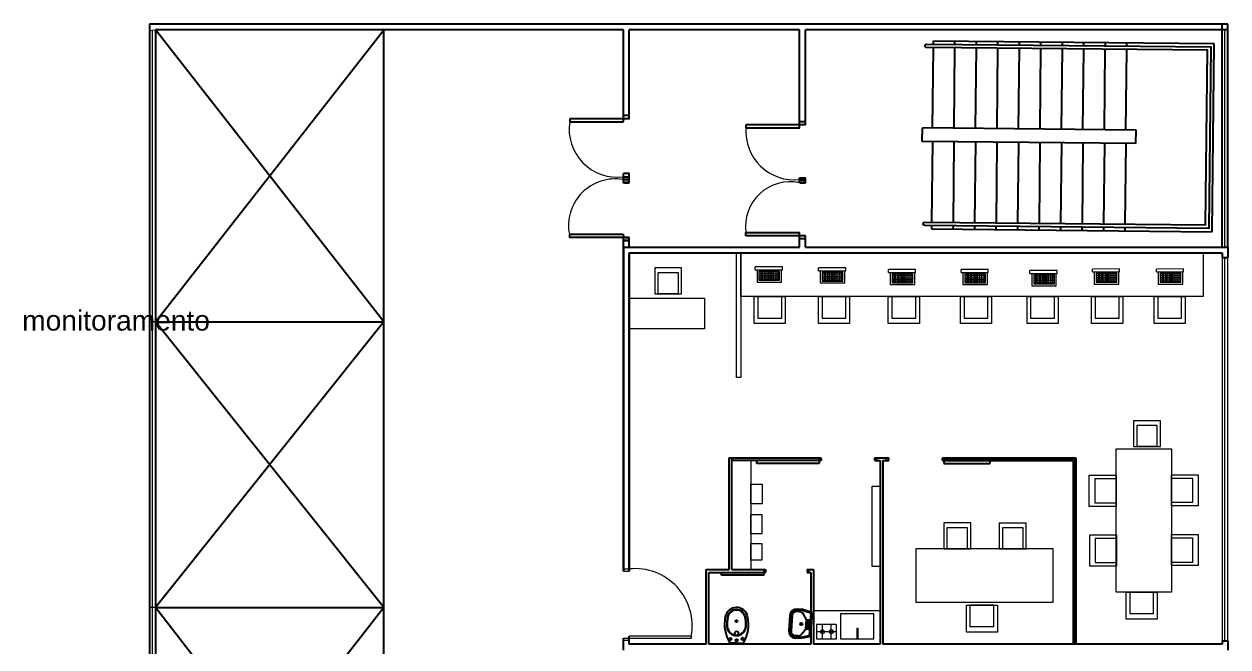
# Model space of a CAD drawing. Header units: metres. Extents: x 325024 to 7190115, y 7391967 to 10157759.
# Drawn here: x 326728.1 to 326746.02, y 7393263.52 to 7393272.79 of the extents above; entities that cross this region are included whole.
import ezdxf

# ---------------------------------------------------------------- set-up
doc = ezdxf.new("R2010")
doc.units = ezdxf.units.M
for name, color, linetype in [('Alvenaria', 6, 'Continuous'), ('Corrimão', 1, 'Continuous'), ('HIDRAULICA', 3, 'Continuous'), ('PECAS', 2, 'Continuous'), ('TEXTO', 2, 'Continuous')]:
    doc.layers.add(name, color=color, linetype=linetype)
for name, color, linetype, lineweight in [('ESQUADRIA', 2, 'Continuous', 15), ('linagrossa', 7, 'Continuous', 25), ('MÓVEIS', 7, 'Continuous', 13), ('PISO', 254, 'Continuous', 9), ('VIDRO', 4, 'Continuous', 15)]:
    doc.layers.add(name, color=color, linetype=linetype, lineweight=lineweight)
doc.styles.get("Standard").update_dxf_attribs({"font": 'arial.ttf'})

# ---------------------------------------------------------------- blocks, each defined once
blk = doc.blocks.new('new block.dwg vaso sanitario')
at = {"layer": 'PECAS', "color": 0}
for q in [(0, 95.742742), (0, -95.742742)]:
    blk.add_line((0, 0), q, dxfattribs=at)
for centre, radius in [((40.000002, 0), 17.500001), ((62.500003, 91.500003), 17.500001), ((325.000014, 0), 15.000001), ((62.500003, -91.500004), 17.500001)]:
    blk.add_circle(centre, radius, dxfattribs=at)
for centre, radius, start, end in [((7.500001, 95.742742), 7.5, 120.612911, 180), ((281.877309, -367.965429), 546.302538, 78.038978, 120.612911), ((257.500011, 0), 145.000006, 94.115245, 180), ((257.500011, 0), 145.000006, 180, 265.884755), ((257.500011, 0), 138.500006, 94.115245, 180), ((257.500011, 0), 138.500006, 180, 265.884755), ((145.000006, 0), 30.000001, 213.541951, 146.458049), ((282.97582, -354.084727), 500.00002, 77.754014, 94.115245), ((282.97582, -354.084727), 493.50002, 77.754014, 94.115245), ((359.829176, 0), 131.170844, 0, 77.754014), ((359.829176, 0), 131.170844, 282.245986, 0), ((359.829176, 0), 137.670844, 0, 77.754014), ((359.829176, 0), 137.670844, 282.245986, 0), ((359.829176, 0), 170.170846, 0, 78.038978), ((359.829176, 0), 170.170846, 281.961022, 0), ((7.500001, -95.742742), 7.5, 180, 239.387089), ((281.877309, 367.965428), 546.302538, 239.387089, 281.961022), ((282.97582, 354.084726), 500.00002, 265.884755, 282.245986), ((282.97582, 354.084726), 493.50002, 265.884755, 282.245986)]:
    blk.add_arc(centre, radius, start, end, dxfattribs=at)
blk = doc.blocks.new('Escada Emergência')
at = {"layer": 'Alvenaria'}
for p, q in [((-4.18, -0.05), (-4.18, 0)), ((-4.18, 0), (0, 0)), ((-3.86, -0.05), (-3.86, 0)), ((-3.54, -0.05), (-3.54, 0)), ((-3.22, -0.05), (-3.22, 0)), ((-2.9, -0.05), (-2.9, 0)), ((-2.58, -0.05), (-2.58, 0)), ((-2.26, -0.05), (-2.26, 0)), ((-1.94, -0.05), (-1.94, 0)), ((-1.62, -0.05), (-1.62, 0)), ((-1.3, -0.05), (-1.3, 0)), ((0, -2.8), (0, 0)), ((-4.18, -1.3), (-4.18, -0.1)), ((-3.86, -1.3), (-3.86, -0.1)), ((-3.54, -1.3), (-3.54, -0.1)), ((-3.22, -1.3), (-3.22, -0.1)), ((-2.9, -1.3), (-2.9, -0.1)), ((-2.58, -1.3), (-2.58, -0.1)), ((-2.26, -1.3), (-2.26, -0.1)), ((-1.94, -1.3), (-1.94, -0.1)), ((-1.62, -1.3), (-1.62, -0.1)), ((-1.3, -1.3), (-1.3, -0.1)), ((-1.15, -1.3), (-4.33, -1.3)), ((-4.33, -1.5), (-4.33, -1.3)), ((-1.15, -1.5), (-1.15, -1.3)), ((-1.15, -1.5), (-4.33, -1.5)), ((-4.18, -1.5), (-4.18, -2.7)), ((-3.86, -1.5), (-3.86, -2.7)), ((-3.54, -1.5), (-3.54, -2.7)), ((-3.22, -1.5), (-3.22, -2.7)), ((-2.9, -1.5), (-2.9, -2.7)), ((-2.58, -1.5), (-2.58, -2.7)), ((-2.26, -1.5), (-2.26, -2.7)), ((-1.94, -1.5), (-1.94, -2.7)), ((-1.62, -1.5), (-1.62, -2.7)), ((-1.3, -1.5), (-1.3, -2.7)), ((-4.18, -2.75), (-4.18, -2.8)), ((-4.18, -2.8), (0, -2.8)), ((-3.86, -2.75), (-3.86, -2.8)), ((-3.54, -2.75), (-3.54, -2.8)), ((-3.22, -2.75), (-3.22, -2.8)), ((-2.9, -2.75), (-2.9, -2.8)), ((-2.58, -2.75), (-2.58, -2.8)), ((-2.26, -2.75), (-2.26, -2.8)), ((-1.94, -2.75), (-1.94, -2.8)), ((-1.62, -2.75), (-1.62, -2.8)), ((-1.3, -2.75), (-1.3, -2.8))]:
    blk.add_line(p, q, dxfattribs=at)
at = {"layer": 'Corrimão'}
blk.add_lwpolyline([(-4.28, -0.05), (-0.05, -0.05), (-0.05, -2.75), (-4.28, -2.75, -1), (-4.28, -2.7), (-0.1, -2.7), (-0.1, -0.1), (-4.28, -0.1, -1)], format="xyb", close=True, dxfattribs=at)
blk = doc.blocks.new('pia de banheiro')
at = {"layer": 'HIDRAULICA', "color": 0}
for p, q in [((-1167.941, -47.098), (-1167.741, -47.048)), ((-1167.941, -47.598), (-1167.941, -47.098)), ((-1167.921, -47.113), (-1167.736, -47.067)), ((-1167.921, -47.582), (-1167.921, -47.113)), ((-1167.841, -47.248), (-1167.767, -47.141)), ((-1167.741, -47.048), (-1167.632, -47.048)), ((-1167.741, -47.068), (-1167.632, -47.068)), ((-1167.685, -47.098), (-1167.632, -47.098)), ((-1167.541, -47.506), (-1167.541, -47.189)), ((-1167.511, -47.506), (-1167.511, -47.189)), ((-1167.491, -47.506), (-1167.491, -47.189)), ((-1167.921, -47.248), (-1167.841, -47.248)), ((-1167.841, -47.448), (-1167.921, -47.448)), ((-1167.841, -47.248), (-1167.841, -47.448)), ((-1167.841, -47.448), (-1167.771, -47.553)), ((-1167.941, -47.598), (-1167.741, -47.648)), ((-1167.921, -47.582), (-1167.736, -47.628)), ((-1167.741, -47.628), (-1167.632, -47.628)), ((-1167.741, -47.648), (-1167.632, -47.648)), ((-1167.687, -47.598), (-1167.632, -47.598))]:
    blk.add_line(p, q, dxfattribs=at)
for centre, radius in [((-1167.881, -47.348), 0.0195), ((-1167.881, -47.298), 0.0183), ((-1167.881, -47.398), 0.0182), ((-1167.741, -47.348), 0.0234)]:
    blk.add_circle(centre, radius, dxfattribs=at)
for centre, radius, start, end in [((-1167.685, -47.198), 0.1, 90, 145.2405), ((-1167.632, -47.189), 0.141, 0, 90), ((-1167.632, -47.189), 0.121, 0, 90), ((-1167.632, -47.189), 0.0914, 0, 90), ((-1167.687, -47.498), 0.1, 213.7272, 270), ((-1167.632, -47.506), 0.0914, 270, 0), ((-1167.632, -47.506), 0.121, 270, 0), ((-1167.632, -47.506), 0.141, 270, 0)]:
    blk.add_arc(centre, radius, start, end, dxfattribs=at)

msp = doc.modelspace()

# ---------------------------------------------------------------- linework, layer by layer
at = {"layer": 'ESQUADRIA'}
for centre, radius, start, end in [((326736.925, 7393271.223), 0.714, 171.3114, 277.6091), ((326739.564, 7393271.191), 0.723, 176.0067, 276.0447), ((326736.897, 7393269.788), 0.695, 80.314, 190.7655), ((326739.5, 7393269.776), 0.664, 77.7923, 188.0597), ((326737.194, 7393263.835), 0.848, 349.3824, 95.9696)]:
    msp.add_arc(centre, radius, start, end, dxfattribs=at)
at = {"layer": 'linagrossa'}
for p, q in [((326733.151, 7393272.787), (326729.964, 7393272.787)), ((326729.964, 7393272.787), (326729.964, 7393230.036)), ((326746.018, 7393272.787), (326733.151, 7393272.787)), ((326745.931, 7393269.469), (326745.931, 7393272.787)), ((326746.018, 7393269.469), (326746.018, 7393272.787)), ((326733.151, 7393272.699), (326730.052, 7393272.699)), ((326730.052, 7393272.699), (326730.052, 7393230.16)), ((326730.052, 7393268.357), (326733.45, 7393272.699)), ((326733.45, 7393268.357), (326730.052, 7393272.699)), ((326737.018, 7393272.699), (326733.151, 7393272.699)), ((326733.45, 7393259.74), (326733.45, 7393272.699)), ((326737.018, 7393271.331), (326737.018, 7393272.699)), ((326739.641, 7393272.699), (326737.106, 7393272.699)), ((326737.106, 7393271.377), (326737.106, 7393272.699)), ((326739.641, 7393271.241), (326739.641, 7393272.699)), ((326746.018, 7393272.699), (326739.728, 7393272.699)), ((326739.728, 7393271.287), (326739.728, 7393272.699)), ((326737.02, 7393271.377), (326736.22, 7393271.377)), ((326736.22, 7393271.377), (326736.22, 7393271.331)), ((326737.108, 7393271.425), (326737.02, 7393271.425)), ((326737.108, 7393271.377), (326737.02, 7393271.377)), ((326739.73, 7393271.334), (326739.643, 7393271.334)), ((326736.22, 7393271.331), (326737.02, 7393271.331)), ((326739.643, 7393271.287), (326738.843, 7393271.287)), ((326738.843, 7393271.287), (326738.843, 7393271.241)), ((326738.843, 7393271.241), (326739.643, 7393271.241)), ((326739.73, 7393271.287), (326739.643, 7393271.287)), ((326737.014, 7393270.474), (326737.102, 7393270.474)), ((326737.018, 7393270.516), (326737.018, 7393270.562)), ((326737.018, 7393270.427), (326737.018, 7393270.516)), ((326737.106, 7393270.473), (326737.018, 7393270.473)), ((326737.108, 7393270.562), (326737.02, 7393270.562)), ((326737.02, 7393270.516), (326737.108, 7393270.516)), ((326737.106, 7393270.427), (326737.106, 7393270.562)), ((326739.641, 7393270.471), (326739.641, 7393270.498)), ((326739.641, 7393270.426), (326739.641, 7393270.471)), ((326739.642, 7393270.498), (326739.73, 7393270.498)), ((326739.73, 7393270.453), (326739.642, 7393270.453)), ((326739.73, 7393270.471), (326739.643, 7393270.471)), ((326739.728, 7393270.426), (326739.728, 7393270.498)), ((326737.102, 7393270.428), (326737.014, 7393270.428)), ((326737.018, 7393270.427), (326737.106, 7393270.427)), ((326739.643, 7393270.426), (326739.73, 7393270.426)), ((326736.214, 7393269.659), (326737.014, 7393269.659)), ((326736.214, 7393269.659), (326736.214, 7393269.613)), ((326737.014, 7393269.613), (326736.214, 7393269.613)), ((326737.014, 7393269.659), (326737.018, 7393269.613)), ((326737.102, 7393269.613), (326737.014, 7393269.613)), ((326737.102, 7393269.565), (326737.014, 7393269.565)), ((326737.018, 7393269.469), (326737.018, 7393269.613)), ((326737.018, 7393269.612), (326737.106, 7393269.612)), ((326737.018, 7393269.564), (326737.106, 7393269.564)), ((326737.106, 7393269.469), (326737.106, 7393269.612)), ((326738.842, 7393269.683), (326739.642, 7393269.683)), ((326738.842, 7393269.638), (326738.842, 7393269.683)), ((326739.642, 7393269.638), (326738.842, 7393269.638)), ((326739.641, 7393269.469), (326739.641, 7393269.683)), ((326739.73, 7393269.638), (326739.642, 7393269.638)), ((326739.73, 7393269.59), (326739.642, 7393269.59)), ((326739.728, 7393269.469), (326739.728, 7393269.638)), ((326737.018, 7393269.469), (326739.641, 7393269.469)), ((326737.018, 7393264.643), (326737.018, 7393269.469)), ((326737.018, 7393269.469), (326737.018, 7393264.643)), ((326737.106, 7393269.382), (326745.931, 7393269.382)), ((326737.106, 7393264.643), (326737.106, 7393269.382)), ((326737.106, 7393269.382), (326737.106, 7393264.643)), ((326739.728, 7393269.469), (326746.018, 7393269.469)), ((326745.931, 7393269.382), (326745.931, 7393269.315)), ((326746.018, 7393269.469), (326746.018, 7393269.315)), ((326745.931, 7393269.315), (326746.018, 7393269.315)), ((326730.052, 7393268.357), (326733.45, 7393268.357)), ((326733.45, 7393268.357), (326730.052, 7393264.104)), ((326733.45, 7393264.104), (326730.052, 7393268.357)), ((326738.592, 7393264.669), (326738.592, 7393266.333)), ((326738.592, 7393266.333), (326739.961, 7393266.333)), ((326738.633, 7393264.669), (326738.633, 7393266.333)), ((326739.935, 7393266.292), (326739.935, 7393266.333)), ((326739.961, 7393266.313), (326739.961, 7393266.333)), ((326740.761, 7393266.333), (326740.88, 7393266.333)), ((326740.761, 7393266.292), (326740.761, 7393266.333)), ((326740.792, 7393266.292), (326740.792, 7393266.333)), ((326740.88, 7393266.333), (326740.968, 7393266.333)), ((326740.934, 7393266.292), (326740.934, 7393266.333)), ((326740.968, 7393266.292), (326740.968, 7393266.333)), ((326741.768, 7393266.333), (326743.754, 7393266.333)), ((326741.768, 7393266.292), (326741.768, 7393266.333)), ((326741.791, 7393266.333), (326741.791, 7393266.292)), ((326743.754, 7393266.333), (326743.754, 7393263.557)), ((326739.961, 7393266.292), (326738.633, 7393266.292)), ((326739.003, 7393266.246), (326739.003, 7393266.292)), ((326739.935, 7393266.246), (326739.003, 7393266.246)), ((326739.935, 7393266.292), (326739.935, 7393266.246)), ((326739.961, 7393266.313), (326739.961, 7393266.292)), ((326740.761, 7393266.292), (326740.839, 7393266.292)), ((326740.839, 7393266.292), (326740.839, 7393263.557)), ((326740.88, 7393266.292), (326740.88, 7393263.557)), ((326740.88, 7393266.292), (326740.968, 7393266.292)), ((326741.768, 7393266.313), (326741.768, 7393266.313)), ((326741.768, 7393266.313), (326741.768, 7393266.292)), ((326741.768, 7393266.292), (326743.713, 7393266.292)), ((326741.791, 7393266.292), (326741.791, 7393266.25)), ((326741.791, 7393266.25), (326742.372, 7393266.25)), ((326742.372, 7393266.25), (326742.48, 7393266.25)), ((326742.48, 7393266.25), (326742.48, 7393266.292)), ((326743.713, 7393266.292), (326743.713, 7393263.557)), ((326738.251, 7393263.557), (326738.251, 7393264.669)), ((326738.251, 7393264.669), (326738.592, 7393264.669)), ((326738.292, 7393263.557), (326738.292, 7393264.628)), ((326738.292, 7393264.628), (326738.954, 7393264.628)), ((326738.479, 7393264.588), (326738.479, 7393264.628)), ((326739.111, 7393264.588), (326738.479, 7393264.588)), ((326738.633, 7393264.669), (326738.954, 7393264.669)), ((326738.954, 7393264.669), (326739.134, 7393264.669)), ((326738.954, 7393264.628), (326739.136, 7393264.628)), ((326739.111, 7393264.669), (326739.111, 7393264.628)), ((326739.111, 7393264.628), (326739.111, 7393264.588)), ((326739.134, 7393264.628), (326739.134, 7393264.669)), ((326739.134, 7393264.669), (326739.134, 7393264.628)), ((326739.754, 7393264.669), (326739.851, 7393264.669)), ((326739.754, 7393264.669), (326739.754, 7393264.628)), ((326739.754, 7393264.628), (326739.81, 7393264.628)), ((326739.775, 7393264.669), (326739.775, 7393264.628)), ((326739.81, 7393264.628), (326739.81, 7393263.557)), ((326739.851, 7393264.669), (326739.851, 7393263.557)), ((326730.052, 7393264.104), (326733.45, 7393264.104)), ((326733.45, 7393264.104), (326730.052, 7393259.74)), ((326733.45, 7393259.74), (326730.052, 7393264.104)), ((326730.052, 7393264.104), (326730.052, 7393238.891)), ((326737.018, 7393263.469), (326737.018, 7393263.649)), ((326737.106, 7393263.557), (326737.106, 7393263.678)), ((326738.251, 7393263.557), (326737.106, 7393263.557)), ((326739.81, 7393263.557), (326738.292, 7393263.557)), ((326740.839, 7393263.557), (326739.851, 7393263.557)), ((326743.713, 7393263.557), (326740.88, 7393263.557)), ((326745.931, 7393263.557), (326743.754, 7393263.557)), ((326745.931, 7393263.609), (326746.018, 7393263.609)), ((326745.931, 7393263.609), (326745.931, 7393263.557)), ((326746.018, 7393263.609), (326746.018, 7393263.469))]:
    msp.add_line(p, q, dxfattribs=at)
at = {"layer": 'PISO'}
for p, q in [((326738.768, 7393268.731), (326738.768, 7393269.382)), ((326745.651, 7393269.382), (326745.651, 7393268.731)), ((326739.385, 7393269.174), (326738.98, 7393269.172)), ((326738.98, 7393269.128), (326738.98, 7393269.172)), ((326738.98, 7393269.128), (326739.385, 7393269.128)), ((326739.008, 7393269.128), (326739.008, 7393268.948)), ((326739.344, 7393269.104), (326739.037, 7393269.104)), ((326739.037, 7393269.104), (326739.037, 7393268.975)), ((326739.344, 7393269.076), (326739.037, 7393269.076)), ((326739.037, 7393269.051), (326739.344, 7393269.051)), ((326739.344, 7393269.02), (326739.037, 7393269.02)), ((326739.064, 7393269.104), (326739.064, 7393268.975)), ((326739.088, 7393268.975), (326739.088, 7393269.104)), ((326739.116, 7393269.104), (326739.116, 7393268.975)), ((326739.143, 7393268.975), (326739.143, 7393269.104)), ((326739.168, 7393269.104), (326739.168, 7393268.975)), ((326739.191, 7393268.975), (326739.191, 7393269.104)), ((326739.211, 7393268.975), (326739.211, 7393269.104)), ((326739.231, 7393268.975), (326739.231, 7393269.104)), ((326739.258, 7393268.975), (326739.258, 7393269.104)), ((326739.291, 7393268.975), (326739.291, 7393269.104)), ((326739.321, 7393268.975), (326739.321, 7393269.104)), ((326739.344, 7393268.975), (326739.344, 7393269.104)), ((326739.372, 7393268.948), (326739.372, 7393269.128)), ((326739.385, 7393269.128), (326739.385, 7393269.174)), ((326740.328, 7393269.16), (326739.923, 7393269.159)), ((326739.923, 7393269.114), (326739.923, 7393269.159)), ((326739.923, 7393269.114), (326740.328, 7393269.114)), ((326739.95, 7393269.114), (326739.95, 7393268.934)), ((326740.287, 7393269.09), (326739.98, 7393269.09)), ((326739.98, 7393269.09), (326739.98, 7393268.962)), ((326740.287, 7393269.063), (326739.98, 7393269.063)), ((326739.98, 7393269.037), (326740.287, 7393269.037)), ((326740.287, 7393269.006), (326739.98, 7393269.006)), ((326740.007, 7393269.09), (326740.007, 7393268.962)), ((326740.03, 7393268.962), (326740.03, 7393269.09)), ((326740.058, 7393269.09), (326740.058, 7393268.962)), ((326740.085, 7393268.962), (326740.085, 7393269.09)), ((326740.111, 7393269.09), (326740.111, 7393268.962)), ((326740.133, 7393268.962), (326740.133, 7393269.09)), ((326740.154, 7393268.962), (326740.154, 7393269.09)), ((326740.173, 7393268.962), (326740.173, 7393269.09)), ((326740.201, 7393268.962), (326740.201, 7393269.09)), ((326740.234, 7393268.962), (326740.234, 7393269.09)), ((326740.263, 7393268.962), (326740.263, 7393269.09)), ((326740.287, 7393268.962), (326740.287, 7393269.09)), ((326740.315, 7393268.934), (326740.315, 7393269.114)), ((326740.328, 7393269.114), (326740.328, 7393269.16)), ((326741.368, 7393269.136), (326740.963, 7393269.135)), ((326740.963, 7393269.09), (326740.963, 7393269.135)), ((326740.963, 7393269.09), (326741.368, 7393269.09)), ((326740.991, 7393269.09), (326740.991, 7393268.91)), ((326741.327, 7393269.066), (326741.02, 7393269.066)), ((326741.02, 7393269.066), (326741.02, 7393268.938)), ((326741.327, 7393269.039), (326741.02, 7393269.039)), ((326741.02, 7393269.013), (326741.327, 7393269.013)), ((326741.047, 7393269.066), (326741.047, 7393268.938)), ((326741.071, 7393268.938), (326741.071, 7393269.066)), ((326741.099, 7393269.066), (326741.099, 7393268.938)), ((326741.126, 7393268.938), (326741.126, 7393269.066)), ((326741.151, 7393269.066), (326741.151, 7393268.938)), ((326741.174, 7393268.938), (326741.174, 7393269.066)), ((326741.194, 7393268.938), (326741.194, 7393269.066)), ((326741.214, 7393268.938), (326741.214, 7393269.066)), ((326741.242, 7393268.938), (326741.242, 7393269.066)), ((326741.274, 7393268.938), (326741.274, 7393269.066)), ((326741.304, 7393268.938), (326741.304, 7393269.066)), ((326741.327, 7393268.938), (326741.327, 7393269.066)), ((326741.355, 7393268.91), (326741.355, 7393269.09)), ((326741.368, 7393269.09), (326741.368, 7393269.136)), ((326742.451, 7393269.136), (326742.046, 7393269.135)), ((326742.046, 7393269.09), (326742.046, 7393269.135)), ((326742.046, 7393269.09), (326742.451, 7393269.09)), ((326742.074, 7393269.09), (326742.074, 7393268.91)), ((326742.41, 7393269.066), (326742.103, 7393269.066)), ((326742.103, 7393269.066), (326742.103, 7393268.938)), ((326742.41, 7393269.039), (326742.103, 7393269.039)), ((326742.103, 7393269.013), (326742.41, 7393269.013)), ((326742.13, 7393269.066), (326742.13, 7393268.938)), ((326742.154, 7393268.938), (326742.154, 7393269.066)), ((326742.181, 7393269.066), (326742.181, 7393268.938)), ((326742.208, 7393268.938), (326742.208, 7393269.066)), ((326742.234, 7393269.066), (326742.234, 7393268.938)), ((326742.257, 7393268.938), (326742.257, 7393269.066)), ((326742.277, 7393268.938), (326742.277, 7393269.066)), ((326742.297, 7393268.938), (326742.297, 7393269.066)), ((326742.324, 7393268.938), (326742.324, 7393269.066)), ((326742.357, 7393268.938), (326742.357, 7393269.066)), ((326742.387, 7393268.938), (326742.387, 7393269.066)), ((326742.41, 7393268.938), (326742.41, 7393269.066)), ((326742.438, 7393268.91), (326742.438, 7393269.09)), ((326742.451, 7393269.09), (326742.451, 7393269.136)), ((326743.475, 7393269.12), (326743.07, 7393269.118)), ((326743.07, 7393269.074), (326743.07, 7393269.118)), ((326743.07, 7393269.074), (326743.475, 7393269.074)), ((326743.098, 7393269.074), (326743.098, 7393268.893)), ((326743.435, 7393269.05), (326743.127, 7393269.05)), ((326743.127, 7393269.05), (326743.127, 7393268.921)), ((326743.435, 7393269.022), (326743.127, 7393269.022)), ((326743.155, 7393269.05), (326743.155, 7393268.921)), ((326743.178, 7393268.921), (326743.178, 7393269.05)), ((326743.206, 7393269.05), (326743.206, 7393268.921)), ((326743.233, 7393268.921), (326743.233, 7393269.05)), ((326743.258, 7393269.05), (326743.258, 7393268.921)), ((326743.281, 7393268.921), (326743.281, 7393269.05)), ((326743.301, 7393268.921), (326743.301, 7393269.05)), ((326743.321, 7393268.921), (326743.321, 7393269.05)), ((326743.349, 7393268.921), (326743.349, 7393269.05)), ((326743.382, 7393268.921), (326743.382, 7393269.05)), ((326743.411, 7393268.921), (326743.411, 7393269.05)), ((326743.435, 7393268.921), (326743.435, 7393269.05)), ((326743.462, 7393268.893), (326743.462, 7393269.074)), ((326743.475, 7393269.074), (326743.475, 7393269.12)), ((326744.406, 7393269.144), (326744.001, 7393269.142)), ((326744.001, 7393269.098), (326744.001, 7393269.142)), ((326744.001, 7393269.098), (326744.406, 7393269.098)), ((326744.029, 7393269.098), (326744.029, 7393268.917)), ((326744.365, 7393269.074), (326744.058, 7393269.074)), ((326744.058, 7393269.074), (326744.058, 7393268.945)), ((326744.365, 7393269.046), (326744.058, 7393269.046)), ((326744.058, 7393269.021), (326744.365, 7393269.021)), ((326744.085, 7393269.074), (326744.085, 7393268.945)), ((326744.109, 7393268.945), (326744.109, 7393269.074)), ((326744.136, 7393269.074), (326744.136, 7393268.945)), ((326744.163, 7393268.945), (326744.163, 7393269.074)), ((326744.189, 7393269.074), (326744.189, 7393268.945)), ((326744.212, 7393268.945), (326744.212, 7393269.074)), ((326744.232, 7393268.945), (326744.232, 7393269.074)), ((326744.252, 7393268.945), (326744.252, 7393269.074)), ((326744.279, 7393268.945), (326744.279, 7393269.074)), ((326744.312, 7393268.945), (326744.312, 7393269.074)), ((326744.341, 7393268.945), (326744.341, 7393269.074)), ((326744.365, 7393268.945), (326744.365, 7393269.074)), ((326744.393, 7393268.917), (326744.393, 7393269.098)), ((326744.406, 7393269.098), (326744.406, 7393269.144)), ((326745.358, 7393269.144), (326744.953, 7393269.142)), ((326744.953, 7393269.098), (326744.953, 7393269.142)), ((326744.953, 7393269.098), (326745.358, 7393269.098)), ((326744.98, 7393269.098), (326744.98, 7393268.917)), ((326745.317, 7393269.074), (326745.01, 7393269.074)), ((326745.01, 7393269.074), (326745.01, 7393268.945)), ((326745.317, 7393269.046), (326745.01, 7393269.046)), ((326745.01, 7393269.021), (326745.317, 7393269.021)), ((326745.037, 7393269.074), (326745.037, 7393268.945)), ((326745.061, 7393268.945), (326745.061, 7393269.074)), ((326745.088, 7393269.074), (326745.088, 7393268.945)), ((326745.115, 7393268.945), (326745.115, 7393269.074)), ((326745.141, 7393269.074), (326745.141, 7393268.945)), ((326745.163, 7393268.945), (326745.163, 7393269.074)), ((326745.184, 7393268.945), (326745.184, 7393269.074)), ((326745.203, 7393268.945), (326745.203, 7393269.074)), ((326745.231, 7393268.945), (326745.231, 7393269.074)), ((326745.264, 7393268.945), (326745.264, 7393269.074)), ((326745.293, 7393268.945), (326745.293, 7393269.074)), ((326745.317, 7393268.945), (326745.317, 7393269.074)), ((326745.345, 7393268.917), (326745.345, 7393269.098)), ((326745.358, 7393269.098), (326745.358, 7393269.144)), ((326739.008, 7393268.948), (326739.372, 7393268.948)), ((326739.037, 7393268.997), (326739.344, 7393268.997)), ((326739.037, 7393268.975), (326739.344, 7393268.975)), ((326739.95, 7393268.934), (326740.315, 7393268.934)), ((326739.98, 7393268.983), (326740.287, 7393268.983)), ((326739.98, 7393268.962), (326740.287, 7393268.962)), ((326740.991, 7393268.91), (326741.355, 7393268.91)), ((326741.327, 7393268.982), (326741.02, 7393268.982)), ((326741.02, 7393268.959), (326741.327, 7393268.959)), ((326741.02, 7393268.938), (326741.327, 7393268.938)), ((326742.074, 7393268.91), (326742.438, 7393268.91)), ((326742.41, 7393268.982), (326742.103, 7393268.982)), ((326742.103, 7393268.959), (326742.41, 7393268.959)), ((326742.103, 7393268.938), (326742.41, 7393268.938)), ((326743.098, 7393268.893), (326743.462, 7393268.893)), ((326743.127, 7393268.997), (326743.435, 7393268.997)), ((326743.435, 7393268.965), (326743.127, 7393268.965)), ((326743.127, 7393268.943), (326743.435, 7393268.943)), ((326743.127, 7393268.921), (326743.435, 7393268.921)), ((326744.029, 7393268.917), (326744.393, 7393268.917)), ((326744.365, 7393268.989), (326744.058, 7393268.989)), ((326744.058, 7393268.967), (326744.365, 7393268.967)), ((326744.058, 7393268.945), (326744.365, 7393268.945)), ((326744.98, 7393268.917), (326745.345, 7393268.917)), ((326745.317, 7393268.989), (326745.01, 7393268.989)), ((326745.01, 7393268.967), (326745.317, 7393268.967)), ((326745.01, 7393268.945), (326745.317, 7393268.945)), ((326745.651, 7393268.731), (326738.768, 7393268.731)), ((326737.018, 7393264.678), (326737.106, 7393264.678)), ((326737.018, 7393264.643), (326737.106, 7393264.643)), ((326739.851, 7393264.061), (326740.839, 7393264.061)), ((326740.745, 7393264.008), (326740.249, 7393264.008)), ((326740.249, 7393264.008), (326740.249, 7393263.64)), ((326740.748, 7393263.64), (326740.748, 7393264.008)), ((326740.184, 7393263.85), (326739.893, 7393263.85)), ((326739.893, 7393263.85), (326739.893, 7393263.64)), ((326739.984, 7393263.64), (326739.984, 7393263.85)), ((326740.113, 7393263.64), (326740.113, 7393263.85)), ((326740.189, 7393263.64), (326740.189, 7393263.85)), ((326737.018, 7393263.649), (326737.106, 7393263.649)), ((326738.033, 7393263.678), (326737.106, 7393263.678)), ((326737.106, 7393263.649), (326738.033, 7393263.649)), ((326738.033, 7393263.649), (326738.033, 7393263.678)), ((326740.189, 7393263.745), (326739.893, 7393263.745)), ((326739.893, 7393263.64), (326740.189, 7393263.64)), ((326740.249, 7393263.64), (326740.748, 7393263.64)), ((326740.499, 7393263.64), (326740.499, 7393263.799)), ((326740.499, 7393263.799), (326740.511, 7393263.799)), ((326740.511, 7393263.799), (326740.511, 7393263.64)), ((326737.018, 7393263.619), (326737.106, 7393263.619))]:
    msp.add_line(p, q, dxfattribs=at)
for points in [[(326737.885, 7393268.773), (326737.885, 7393269.159), (326737.486, 7393269.159), (326737.486, 7393268.773)], [(326737.538, 7393268.773), (326737.538, 7393269.09), (326737.834, 7393269.09), (326737.834, 7393268.773)], [(326738.224, 7393268.71), (326738.224, 7393268.25), (326737.106, 7393268.25), (326737.106, 7393268.71)], [(326739.429, 7393268.731), (326739.429, 7393268.329), (326738.966, 7393268.329), (326738.966, 7393268.731)], [(326739.019, 7393268.731), (326739.019, 7393268.412), (326739.375, 7393268.412), (326739.375, 7393268.731)], [(326740.387, 7393268.731), (326740.387, 7393268.329), (326739.923, 7393268.329), (326739.923, 7393268.731)], [(326739.977, 7393268.731), (326739.977, 7393268.412), (326740.332, 7393268.412), (326740.332, 7393268.731)], [(326741.425, 7393268.731), (326741.425, 7393268.329), (326740.962, 7393268.329), (326740.962, 7393268.731)], [(326741.016, 7393268.731), (326741.016, 7393268.412), (326741.371, 7393268.412), (326741.371, 7393268.731)], [(326742.501, 7393268.731), (326742.501, 7393268.329), (326742.037, 7393268.329), (326742.037, 7393268.731)], [(326742.091, 7393268.731), (326742.091, 7393268.412), (326742.446, 7393268.412), (326742.446, 7393268.731)], [(326743.491, 7393268.731), (326743.491, 7393268.329), (326743.028, 7393268.329), (326743.028, 7393268.731)], [(326743.081, 7393268.731), (326743.081, 7393268.412), (326743.437, 7393268.412), (326743.437, 7393268.731)], [(326744.452, 7393268.731), (326744.452, 7393268.329), (326743.989, 7393268.329), (326743.989, 7393268.731)], [(326744.042, 7393268.731), (326744.042, 7393268.412), (326744.398, 7393268.412), (326744.398, 7393268.731)], [(326745.383, 7393268.731), (326745.383, 7393268.329), (326744.92, 7393268.329), (326744.92, 7393268.731)], [(326744.974, 7393268.731), (326744.974, 7393268.412), (326745.329, 7393268.412), (326745.329, 7393268.731)], [(326745.013, 7393266.499), (326745.013, 7393266.884), (326744.614, 7393266.884), (326744.614, 7393266.499)], [(326744.665, 7393266.499), (326744.665, 7393266.816), (326744.962, 7393266.816), (326744.962, 7393266.499)], [(326744.354, 7393264.334), (326744.354, 7393266.465), (326745.176, 7393266.465), (326745.176, 7393264.334)], [(326738.633, 7393264.669), (326738.633, 7393266.292), (326738.914, 7393266.292), (326738.914, 7393264.669)], [(326744.355, 7393265.61), (326743.954, 7393265.61), (326743.954, 7393266.073), (326744.355, 7393266.073)], [(326744.355, 7393266.02), (326744.037, 7393266.02), (326744.037, 7393265.664), (326744.355, 7393265.664)], [(326745.176, 7393266.08), (326745.577, 7393266.08), (326745.577, 7393265.617), (326745.176, 7393265.617)], [(326745.176, 7393265.67), (326745.494, 7393265.67), (326745.494, 7393266.026), (326745.176, 7393266.026)], [(326738.914, 7393265.645), (326738.914, 7393265.939), (326739.082, 7393265.939), (326739.082, 7393265.645)], [(326740.721, 7393264.713), (326740.721, 7393265.91), (326740.839, 7393265.91), (326740.839, 7393264.713)], [(326738.914, 7393265.203), (326738.914, 7393265.491), (326739.08, 7393265.491), (326739.08, 7393265.203)], [(326742.189, 7393264.978), (326742.189, 7393265.363), (326741.79, 7393265.363), (326741.79, 7393264.978)], [(326741.841, 7393264.978), (326741.841, 7393265.295), (326742.138, 7393265.295), (326742.138, 7393264.978)], [(326743.014, 7393264.976), (326743.014, 7393265.361), (326742.615, 7393265.361), (326742.615, 7393264.976)], [(326742.667, 7393264.976), (326742.667, 7393265.293), (326742.963, 7393265.293), (326742.963, 7393264.976)], [(326744.361, 7393264.721), (326743.96, 7393264.721), (326743.96, 7393265.184), (326744.361, 7393265.184)], [(326744.361, 7393265.131), (326744.043, 7393265.131), (326744.043, 7393264.775), (326744.361, 7393264.775)], [(326745.176, 7393265.191), (326745.577, 7393265.191), (326745.577, 7393264.728), (326745.176, 7393264.728)], [(326745.176, 7393264.781), (326745.494, 7393264.781), (326745.494, 7393265.137), (326745.176, 7393265.137)], [(326738.914, 7393264.807), (326738.914, 7393265.058), (326739.078, 7393265.058), (326739.078, 7393264.807)], [(326743.416, 7393264.183), (326743.416, 7393264.976), (326741.372, 7393264.976), (326741.372, 7393264.183)], [(326744.965, 7393264.334), (326744.965, 7393263.933), (326744.502, 7393263.933), (326744.502, 7393264.334)], [(326744.556, 7393264.334), (326744.556, 7393264.016), (326744.911, 7393264.016), (326744.911, 7393264.334)], [(326742.588, 7393264.141), (326742.588, 7393263.74), (326742.124, 7393263.74), (326742.124, 7393264.141)], [(326742.178, 7393264.141), (326742.178, 7393263.823), (326742.533, 7393263.823), (326742.533, 7393264.141)]]:
    msp.add_lwpolyline(points, close=True, dxfattribs=at)
for centre, radius in [((326739.984, 7393263.745), 0.028), ((326740.113, 7393263.745), 0.0294)]:
    msp.add_circle(centre, radius, dxfattribs=at)
at = {"layer": 'VIDRO'}
for p, q in [((326729.964, 7393272.694), (326730.052, 7393272.699)), ((326729.964, 7393259.74), (326729.964, 7393272.694)), ((326730.008, 7393259.74), (326730.008, 7393272.697)), ((326730.052, 7393272.699), (326730.052, 7393259.74)), ((326746.018, 7393272.699), (326745.931, 7393272.699)), ((326745.931, 7393272.699), (326745.931, 7393269.469)), ((326745.974, 7393269.469), (326745.974, 7393272.699)), ((326746.018, 7393269.469), (326746.018, 7393272.699)), ((326745.931, 7393269.469), (326746.018, 7393269.469)), ((326745.931, 7393269.315), (326745.931, 7393263.609)), ((326745.974, 7393263.609), (326745.974, 7393269.315)), ((326746.018, 7393263.609), (326746.018, 7393269.315)), ((326730.052, 7393268.357), (326729.964, 7393268.357)), ((326743.754, 7393266.333), (326741.791, 7393266.333)), ((326741.791, 7393266.333), (326741.791, 7393266.292)), ((326743.734, 7393266.292), (326743.734, 7393266.333)), ((326743.754, 7393263.557), (326743.754, 7393266.333)), ((326743.734, 7393266.313), (326741.791, 7393266.313)), ((326741.791, 7393266.292), (326743.713, 7393266.292)), ((326743.713, 7393266.292), (326743.713, 7393263.557)), ((326743.734, 7393263.557), (326743.734, 7393266.292)), ((326730.052, 7393264.104), (326729.964, 7393264.104)), ((326743.713, 7393263.557), (326743.754, 7393263.557))]:
    msp.add_line(p, q, dxfattribs=at)
msp.add_lwpolyline([(326738.768, 7393269.382), (326738.768, 7393267.53), (326738.704, 7393267.53), (326738.704, 7393269.382)], close=True, dxfattribs=at)

# ---------------------------------------------------------------- block references
at = {"layer": 'Alvenaria', "rotation": 359.4026828491099}
msp.add_blockref('Escada Emergência', (326745.814, 7393272.496), dxfattribs=at)
at = {"layer": 'MÓVEIS', "xscale": 0.001000000000000001, "yscale": 0.001000000000000001, "zscale": 0.001000000000000001, "rotation": 90.50756282915698}
msp.add_blockref('new block.dwg vaso sanitario', (326738.705, 7393263.575), dxfattribs=at)
at = {"layer": 'MÓVEIS', "color": 0, "xscale": 0.7210815143997571, "yscale": 0.7210815143997571, "zscale": 0.7210815143997571, "rotation": 175.871279256018}
msp.add_blockref('pia de banheiro', (325897.358, 7393290.431), dxfattribs=at)

# ---------------------------------------------------------------- texts
at = {"layer": 'TEXTO'}
note = msp.add_mtext_dynamic_manual_height_columns('monitoramento\\P', width=11.6613, gutter_width=12.5, heights=[0.246, 0], dxfattribs=dict(at, insert=(326703.907, 7393268.526), char_height=0.3, attachment_point=1))

doc.saveas('drawing.dxf')
